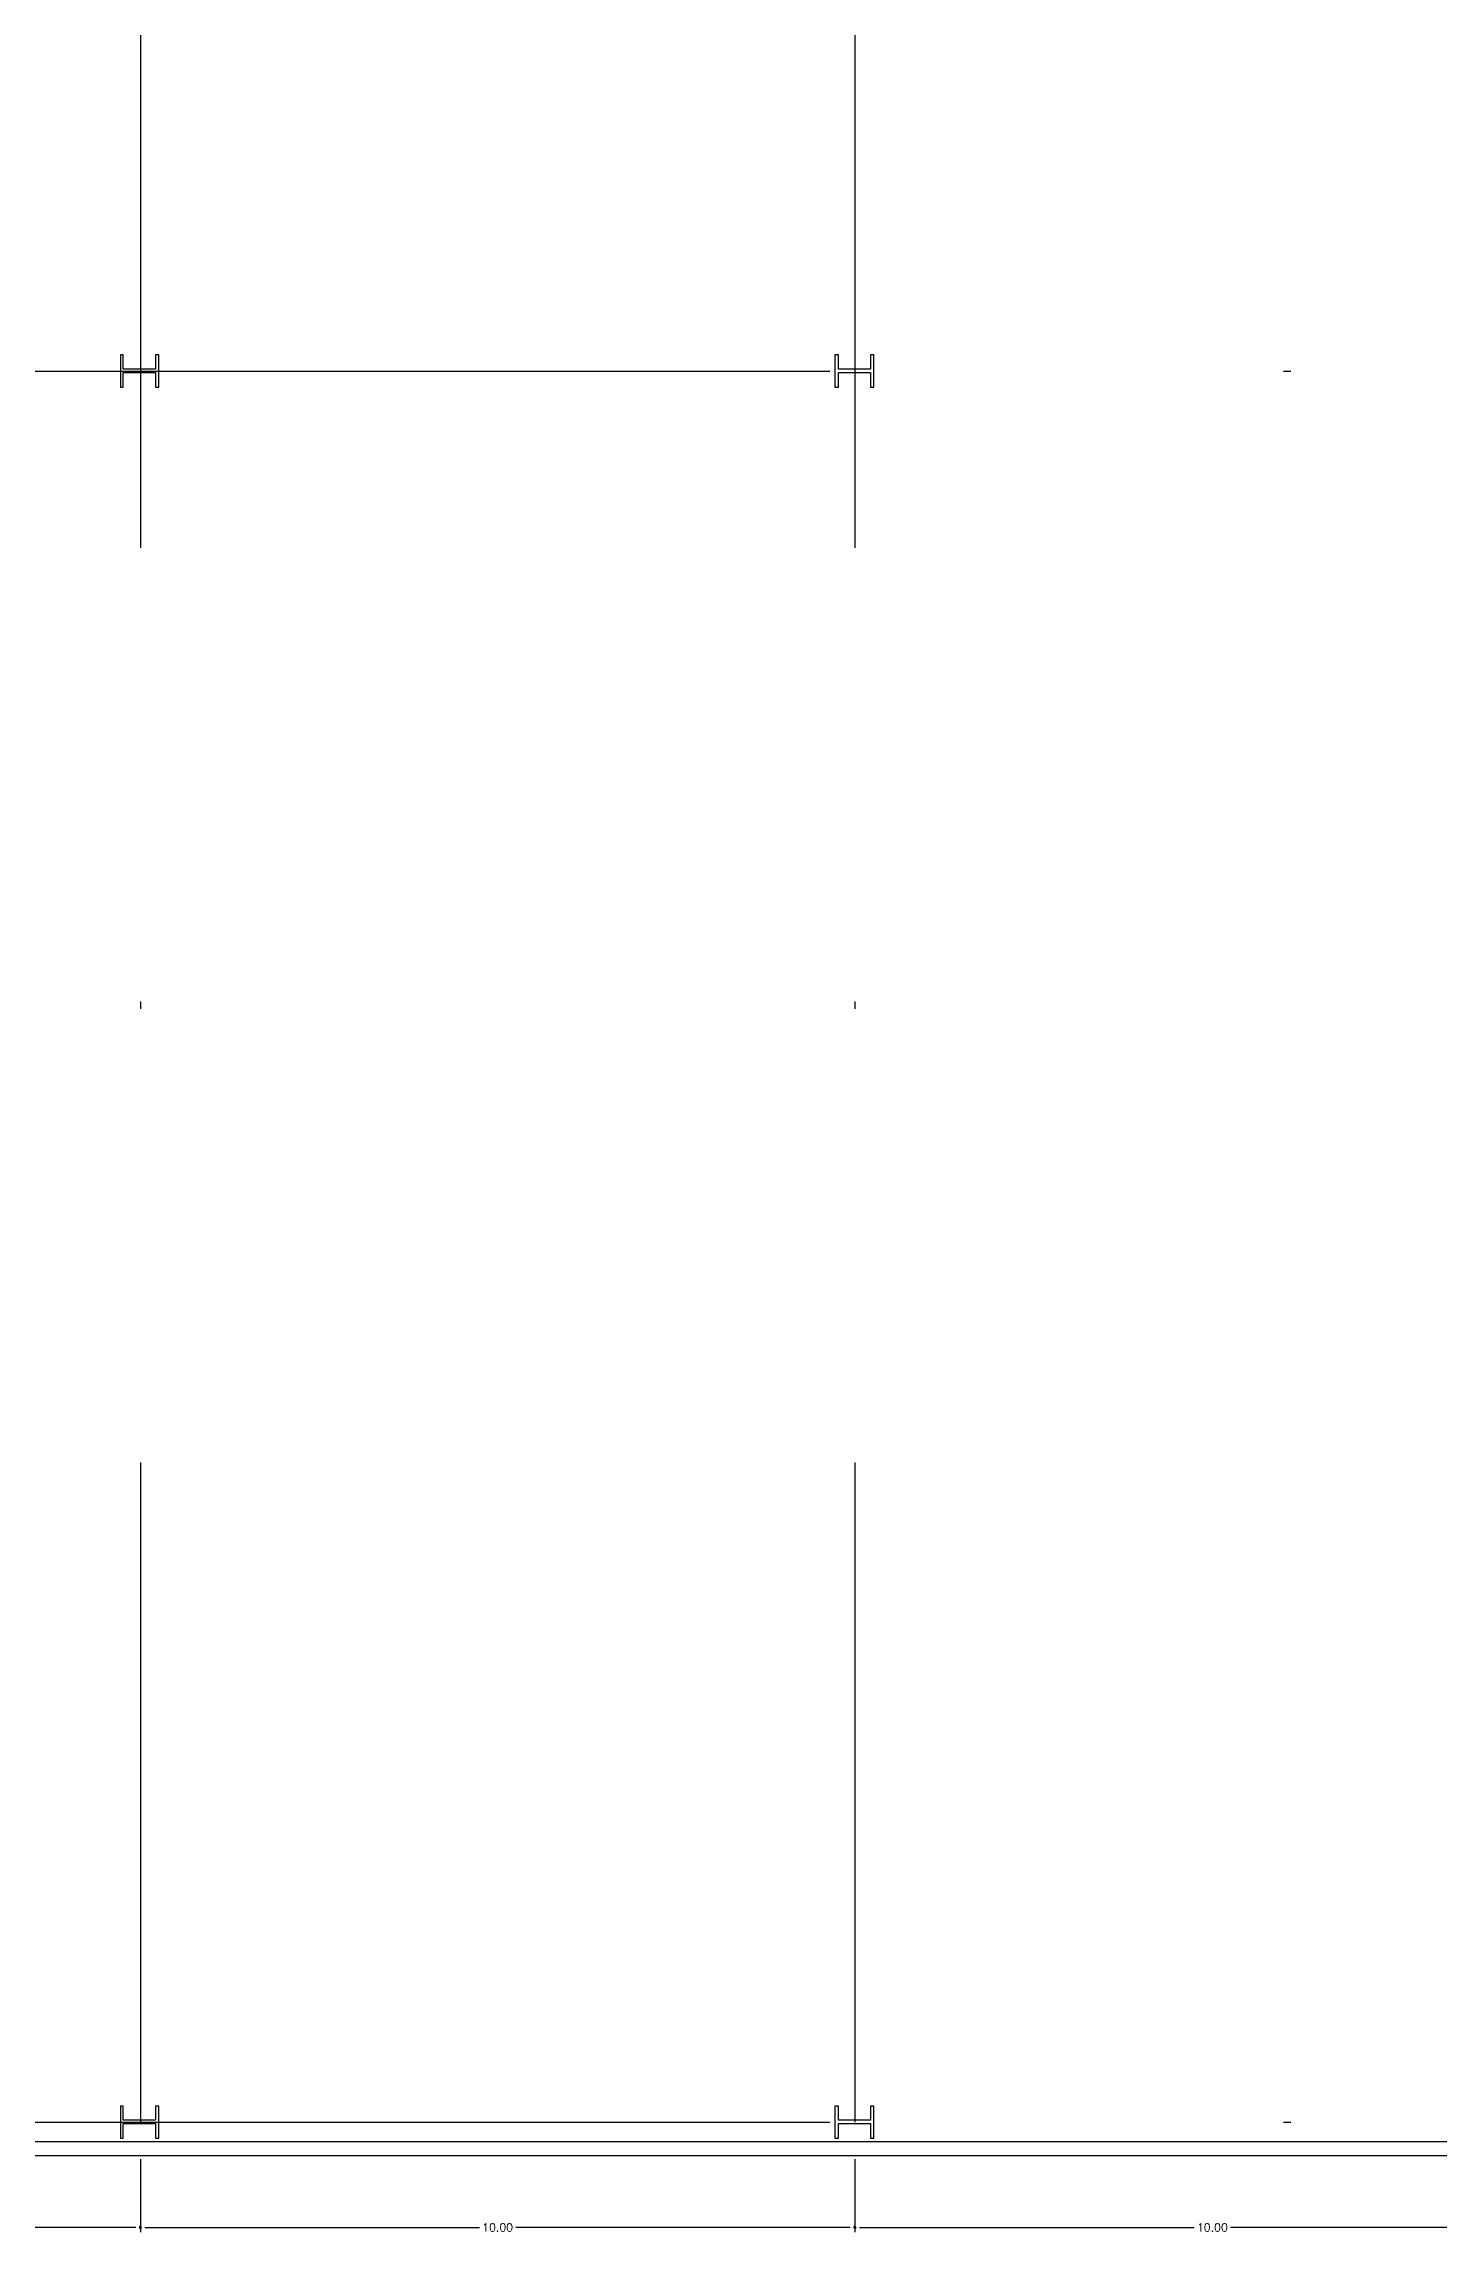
# Model space of a CAD drawing. Header units: millimetres. Extents: x 1263 to 3002, y 1308 to 2683.
# Drawn here: x 1559.94 to 1579.45, y 1351.76 to 1382.4 of the extents above; entities that cross this region are included whole.
import ezdxf

# ---------------------------------------------------------------- set-up
doc = ezdxf.new("R2010")
doc.units = ezdxf.units.MM
doc.header["$PDMODE"] = 34
doc.linetypes.add('DASHDOT', pattern=[25.4, 12.7, -6.35, 0, -6.35])
for name, color, linetype in [('1- 2', 223, 'Continuous'), ('1- muro de carga', 5, 'Continuous'), ('dim-75', 2, 'Continuous'), ('ejes', 140, 'DASHDOT')]:
    doc.layers.add(name, color=color, linetype=linetype)
doc.styles.add('75', font='romans.shx', dxfattribs={"height": 0.112})
doc.styles.add('TEXTOS', font='romans.shx')
doc.dimstyles.new('DIM-75P', dxfattribs={"dimtxt": 0.3, "dimasz": 0.3, "dimexe": 0.0675, "dimexo": 0.0468, "dimgap": 0.0375, "dimtad": 0, "dimtih": 1, "dimtoh": 1, "dimzin": 0, "dimdsep": 46, "dimtxsty": 'TEXTOS', "dimcen": 0.3, "dimclrd": 1, "dimclre": 1, "dimclrt": 2, "dimadec": 0, "dimazin": 0, "dimtfac": 1, "dimtmove": 1, "dimatfit": 3, "dimldrblk": 'flecha', "dimfxl": 0.045, "dimtolj": 1, "dimtzin": 0, "dimlwd": -1, "dimlwe": -1, "dimarcsym": 0})

# ---------------------------------------------------------------- blocks, each defined once
blk = doc.blocks.new('flecha')
at = {"ltscale": 6}
for points in [[(-0.02, 0.03), (-0.11, 0.13), (-0.12, 0.05), (-0.12, 0.21)], [(-0.02, -0.03), (-0.11, -0.13), (-0.12, -0.05), (-0.12, -0.21)]]:
    blk.add_hatch(color=256, dxfattribs=at).paths.add_polyline_path(points)
for p, q in [((0.01, -0.02), (-0.14, 0.24)), ((0.01, 0.02), (-0.14, -0.24)), ((-0.13, 0.24), (-0.13, 0.03)), ((-0.13, 0.03), (-0.1, 0.12)), ((0, 0), (-0.1, 0.12)), ((0, 0), (-0.1, -0.12)), ((-0.13, -0.02), (-0.13, -0.24)), ((-0.13, -0.02), (-0.1, -0.12))]:
    blk.add_line(p, q, dxfattribs=at)
for points in [[(-0.02, 0.03), (-0.11, 0.13), (-0.12, 0.05), (-0.12, 0.21)], [(-0.02, -0.03), (-0.11, -0.13), (-0.12, -0.05), (-0.12, -0.21)]]:
    blk.add_lwpolyline(points, close=True, dxfattribs=at)
blk = doc.blocks.new('*D16')
at = {"layer": 'Defpoints', "color": 0, "transparency": 16777216}
for p in [(1099.672, 38.429), (1109.68, 38.429), (1109.68, 37.429)]:
    blk.add_point(p, dxfattribs=at)
at = {"layer": 'dim-75', "color": 1, "transparency": 16777216}
for p, q in [((1099.672, 38.382), (1099.672, 37.361)), ((1109.68, 38.382), (1109.68, 37.361)), ((1099.736, 37.429), (1104.422, 37.429)), ((1109.616, 37.429), (1104.929, 37.429))]:
    blk.add_line(p, q, dxfattribs=at)
at = {"layer": 'dim-75', "color": 1, "transparency": 16777216, "xscale": 0.06375, "yscale": 0.06375, "zscale": 0.06375, "rotation": 180}
blk.add_blockref('flecha', (1099.672, 37.429), dxfattribs=at)
at = {"layer": 'dim-75', "color": 1, "transparency": 16777216, "xscale": 0.06375, "yscale": 0.06375, "zscale": 0.06375}
blk.add_blockref('flecha', (1109.68, 37.429), dxfattribs=at)
at = {"layer": 'dim-75', "transparency": 16777216, "insert": (1104.676, 37.429), "char_height": 0.112, "attachment_point": 5, "style": '75'}
blk.add_mtext('\\A1;10.00', dxfattribs=at)
blk = doc.blocks.new('*D17')
at = {"layer": 'Defpoints', "color": 0, "transparency": 16777216}
for p in [(1109.68, 38.429), (1119.68, 38.429), (1119.68, 37.429)]:
    blk.add_point(p, dxfattribs=at)
at = {"layer": 'dim-75', "color": 1, "transparency": 16777216}
for p, q in [((1109.68, 38.382), (1109.68, 37.361)), ((1119.68, 38.382), (1119.68, 37.361)), ((1109.743, 37.429), (1114.426, 37.429)), ((1119.616, 37.429), (1114.933, 37.429))]:
    blk.add_line(p, q, dxfattribs=at)
at = {"layer": 'dim-75', "color": 1, "transparency": 16777216, "xscale": 0.06375, "yscale": 0.06375, "zscale": 0.06375, "rotation": 180}
blk.add_blockref('flecha', (1109.68, 37.429), dxfattribs=at)
at = {"layer": 'dim-75', "color": 1, "transparency": 16777216, "xscale": 0.06375, "yscale": 0.06375, "zscale": 0.06375}
blk.add_blockref('flecha', (1119.68, 37.429), dxfattribs=at)
at = {"layer": 'dim-75', "transparency": 16777216, "insert": (1114.68, 37.429), "char_height": 0.112, "attachment_point": 5, "style": '75'}
blk.add_mtext('\\A1;10.00', dxfattribs=at)
blk = doc.blocks.new('*D18')
at = {"layer": 'Defpoints', "color": 0, "transparency": 16777216}
for p in [(1119.68, 38.429), (1129.688, 38.429), (1129.688, 37.429)]:
    blk.add_point(p, dxfattribs=at)
at = {"layer": 'dim-75', "color": 1, "transparency": 16777216}
for p, q in [((1119.68, 38.382), (1119.68, 37.361)), ((1129.688, 38.382), (1129.688, 37.361)), ((1119.743, 37.429), (1124.43, 37.429)), ((1129.624, 37.429), (1124.937, 37.429))]:
    blk.add_line(p, q, dxfattribs=at)
at = {"layer": 'dim-75', "color": 1, "transparency": 16777216, "xscale": 0.06375, "yscale": 0.06375, "zscale": 0.06375, "rotation": 180}
blk.add_blockref('flecha', (1119.68, 37.429), dxfattribs=at)
at = {"layer": 'dim-75', "color": 1, "transparency": 16777216, "xscale": 0.06375, "yscale": 0.06375, "zscale": 0.06375}
blk.add_blockref('flecha', (1129.688, 37.429), dxfattribs=at)
at = {"layer": 'dim-75', "transparency": 16777216, "insert": (1124.684, 37.429), "char_height": 0.112, "attachment_point": 5, "style": '75'}
blk.add_mtext('\\A1;10.00', dxfattribs=at)
blk = doc.blocks.new('planta conjunto')
at = {"layer": '1- 2', "lineweight": 25}
for points in [[(20.75, 25.012), (20.3, 25.012), (20.3, 25.209), (20.261, 25.209), (20.261, 24.759), (20.3, 24.759), (20.3, 24.964), (20.75, 24.964), (20.75, 24.759), (20.798, 24.759), (20.798, 25.209), (20.75, 25.209), (20.75, 25.012)], [(20.75, 25.012), (20.3, 25.012), (20.3, 25.209), (20.261, 25.209), (20.261, 24.759), (20.3, 24.759), (20.3, 24.964), (20.75, 24.964), (20.75, 24.759), (20.798, 24.759), (20.798, 25.209), (20.75, 25.209), (20.75, 25.012)], [(30.758, 25.012), (30.308, 25.012), (30.308, 25.209), (30.261, 25.209), (30.261, 24.759), (30.308, 24.759), (30.308, 24.964), (30.758, 24.964), (30.758, 24.759), (30.806, 24.759), (30.806, 25.209), (30.758, 25.209), (30.758, 25.012)], [(30.758, 25.012), (30.308, 25.012), (30.308, 25.209), (30.261, 25.209), (30.261, 24.759), (30.308, 24.759), (30.308, 24.964), (30.758, 24.964), (30.758, 24.759), (30.806, 24.759), (30.806, 25.209), (30.758, 25.209), (30.758, 25.012)], [(20.75, 0.502), (20.3, 0.502), (20.3, 0.699), (20.261, 0.699), (20.261, 0.249), (20.3, 0.249), (20.3, 0.454), (20.75, 0.454), (20.75, 0.249), (20.798, 0.249), (20.798, 0.699), (20.75, 0.699), (20.75, 0.502)], [(20.75, 0.502), (20.3, 0.502), (20.3, 0.699), (20.261, 0.699), (20.261, 0.249), (20.3, 0.249), (20.3, 0.454), (20.75, 0.454), (20.75, 0.249), (20.798, 0.249), (20.798, 0.699), (20.75, 0.699), (20.75, 0.502)], [(30.758, 0.502), (30.308, 0.502), (30.308, 0.699), (30.261, 0.699), (30.261, 0.249), (30.308, 0.249), (30.308, 0.454), (30.758, 0.454), (30.758, 0.249), (30.806, 0.249), (30.806, 0.699), (30.758, 0.699), (30.758, 0.502)], [(30.758, 0.502), (30.308, 0.502), (30.308, 0.699), (30.261, 0.699), (30.261, 0.249), (30.308, 0.249), (30.308, 0.454), (30.758, 0.454), (30.758, 0.249), (30.806, 0.249), (30.806, 0.699), (30.758, 0.699), (30.758, 0.502)]]:
    blk.add_lwpolyline(points, dxfattribs=at)
at = {"layer": '1- muro de carga', "lineweight": 25}
blk.add_lwpolyline([(0, 0), (0, 80), (141.082, 80), (162.567, 0)], close=True, dxfattribs=at)
blk.add_lwpolyline([(6.09, 0.197), (0.197, 0.197), (0.197, 79.803), (140.923, 79.803), (162.306, 0.197), (7.291, 0.197)], dxfattribs=at)
at = {"layer": 'ejes'}
for p, q in [((20.539, 86.208), (20.539, 0.474)), ((30.539, 86.208), (30.539, 0.474)), ((-8.01, 24.984), (162.449, 24.984)), ((-8.01, 0.474), (162.449, 0.474))]:
    blk.add_line(p, q, dxfattribs=at)
at = {"layer": 'dim-75'}
for base, p1, p2, picture, middle in [((20.539, -1), (10.531, 0), (20.539, 0), '*D16', (15.535, -1)), ((40.547, -1), (30.539, 0), (40.547, 0), '*D18', (35.543, -1))]:
    dim = blk.add_linear_dim(base=base, p1=p1, p2=p2, text='10.00', dimstyle='DIM-75P', dxfattribs=at)
    dim.commit()
    dim.dimension.update_dxf_attribs({"geometry": picture, "text_midpoint": middle, "insert": (-1089.141, -38.429)})
dim = blk.add_linear_dim(base=(30.539, -1), p1=(20.539, 0), p2=(30.539, 0), dimstyle='DIM-75P', dxfattribs=at)
dim.commit()
dim.dimension.update_dxf_attribs({"geometry": '*D17', "text_midpoint": (25.539, -1), "insert": (-1089.141, -38.429)})

msp = doc.modelspace()

# ---------------------------------------------------------------- linework, layer by layer
at = {"layer": '1- muro de carga', "lineweight": 25}
msp.add_lwpolyline([(1540.74837, 1352.83175), (1540.74837, 1432.83175), (1681.83059, 1432.83175), (1703.31559, 1352.83175)], close=True, dxfattribs=at)
msp.add_lwpolyline([(1546.83842, 1353.02922), (1540.94584, 1353.02922), (1540.94584, 1432.63428), (1681.67108, 1432.63428), (1703.05435, 1353.02923), (1548.03907, 1353.02923)], dxfattribs=at)

# ---------------------------------------------------------------- block references
msp.add_blockref('planta conjunto', (1540.74837, 1352.83175))

doc.saveas('drawing.dxf')
